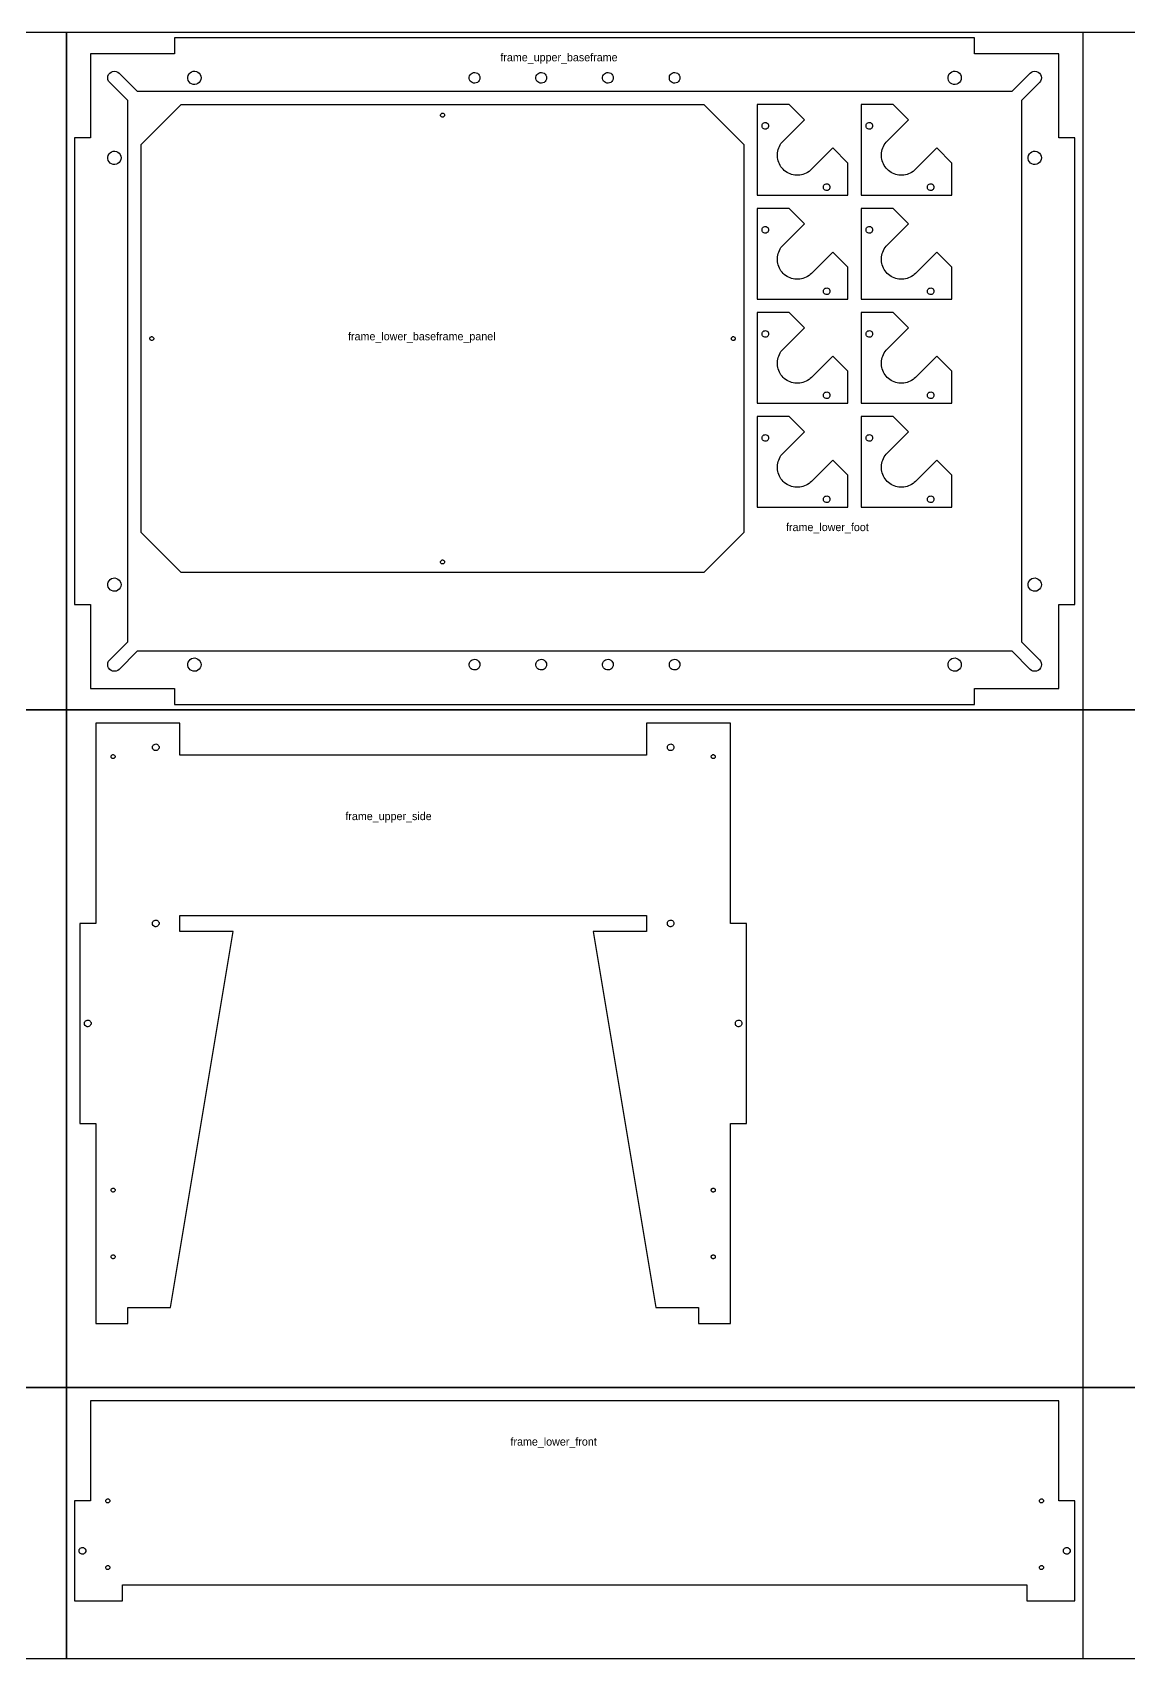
# Model space of a CAD drawing. Header units: millimetres. Extents: x -3535 to 20483, y -3090 to 7277.
# Drawn here: x 1139 to 1961, y 2291 to 3510 of the extents above; entities that cross this region are included whole.
import ezdxf

# ---------------------------------------------------------------- set-up
doc = ezdxf.new("R2010")
doc.units = ezdxf.units.MM
doc.header["$MEASUREMENT"] = 0
doc.layers.add('T_ANNO', color=6, linetype='Continuous', plot=False)
doc.layers.add('T_PART_NAME_NOPRINT', color=7, linetype='Continuous', plot=False)
for name, color, linetype in [('T_CUT_HOLE_10MM', 4, 'Continuous'), ('T_CUT_HOLE_3MM', 1, 'Continuous'), ('T_CUT_HOLE_5MM', 2, 'Continuous'), ('T_CUT_HOLE_8MM', 3, 'Continuous'), ('T_CUT_THRU', 7, 'Continuous')]:
    doc.layers.add(name, color=color, linetype=linetype)

msp = doc.modelspace()

# ---------------------------------------------------------------- linework, layer by layer
msp.add_lwpolyline([(1672.7, 3135.2), (1642.7, 3105.2), (1250.7, 3105.2), (1220.7, 3135.2), (1220.7, 3426.2), (1250.7, 3456.2), (1642.7, 3456.2), (1672.7, 3426.2)], close=True)
at = {"layer": 'T_ANNO', "color": 5}
for p, q in [((1926.7, 3510.2), (1926.7, 3002.2)), ((1926.7, 3002.2), (1926.7, 2494.2)), ((1926.7, 2494.2), (1926.7, 2291))]:
    msp.add_line(p, q, dxfattribs=at)
at = {"layer": 'T_ANNO'}
for points in [[(351.9, 3002.2), (1164.7, 3002.2), (1164.7, 3510.2), (351.9, 3510.2)], [(351.9, 3002.2), (1164.7, 3002.2), (1164.7, 3510.2), (351.9, 3510.2)], [(1164.7, 3002.2), (1977.5, 3002.2), (1977.5, 3510.2), (1164.7, 3510.2)], [(1164.7, 3002.2), (1977.5, 3002.2), (1977.5, 3510.2), (1164.7, 3510.2)], [(351.9, 2494.2), (1164.7, 2494.2), (1164.7, 3002.2), (351.9, 3002.2)], [(351.9, 2494.2), (1164.7, 2494.2), (1164.7, 3002.2), (351.9, 3002.2)], [(1164.7, 2494.2), (1977.5, 2494.2), (1977.5, 3002.2), (1164.7, 3002.2)], [(1164.7, 2494.2), (1977.5, 2494.2), (1977.5, 3002.2), (1164.7, 3002.2)], [(351.9, 2291), (1164.7, 2291), (1164.7, 2494.2), (351.9, 2494.2)], [(1164.7, 2291), (1977.5, 2291), (1977.5, 2494.2), (1164.7, 2494.2)], [(1164.7, 2291), (1977.5, 2291), (1977.5, 2494.2), (1164.7, 2494.2)]]:
    msp.add_lwpolyline(points, close=True, dxfattribs=at)
at = {"layer": 'T_CUT_HOLE_10MM'}
for points in [[(1256.7, 3473.2), (1256.1, 3474.3), (1255.8, 3475.6), (1255.8, 3476.8), (1256.1, 3478), (1256.7, 3479.1), (1257.6, 3480), (1258.6, 3480.7), (1259.8, 3481.1), (1261.1, 3481.2), (1262.3, 3480.9), (1263.4, 3480.4), (1264.4, 3479.6), (1265.1, 3478.6), (1265.6, 3477.4), (1265.7, 3476.2), (1265.6, 3474.9), (1265.1, 3473.8), (1264.4, 3472.8), (1263.4, 3472), (1262.3, 3471.4), (1261.1, 3471.2), (1259.8, 3471.3), (1258.6, 3471.7), (1257.6, 3472.3)], [(1829.8, 3471.3), (1828.6, 3471.7), (1827.6, 3472.3), (1826.7, 3473.2), (1826.1, 3474.3), (1825.8, 3475.6), (1825.8, 3476.8), (1826.1, 3478), (1826.7, 3479.1), (1827.6, 3480), (1828.6, 3480.7), (1829.8, 3481.1), (1831.1, 3481.2), (1832.3, 3480.9), (1833.4, 3480.4), (1834.4, 3479.6), (1835.1, 3478.6), (1835.6, 3477.4), (1835.7, 3476.2), (1835.6, 3474.9), (1835.1, 3473.8), (1834.4, 3472.8), (1833.4, 3472), (1832.3, 3471.4), (1831.1, 3471.2)], [(1195.8, 3416.8), (1196.1, 3418), (1196.7, 3419.1), (1197.6, 3420), (1198.6, 3420.7), (1199.8, 3421.1), (1201.1, 3421.2), (1202.3, 3420.9), (1203.4, 3420.4), (1204.4, 3419.6), (1205.1, 3418.6), (1205.6, 3417.4), (1205.7, 3416.2), (1205.6, 3414.9), (1205.1, 3413.8), (1204.4, 3412.8), (1203.4, 3412), (1202.3, 3411.4), (1201.1, 3411.2), (1199.8, 3411.3), (1198.6, 3411.7), (1197.6, 3412.3), (1196.7, 3413.2), (1196.1, 3414.3), (1195.8, 3415.6)], [(1891.1, 3421.2), (1892.3, 3420.9), (1893.4, 3420.4), (1894.4, 3419.6), (1895.1, 3418.6), (1895.6, 3417.4), (1895.7, 3416.2), (1895.6, 3414.9), (1895.1, 3413.8), (1894.4, 3412.8), (1893.4, 3412), (1892.3, 3411.4), (1891.1, 3411.2), (1889.8, 3411.3), (1888.6, 3411.7), (1887.6, 3412.3), (1886.7, 3413.2), (1886.1, 3414.3), (1885.8, 3415.6), (1885.8, 3416.8), (1886.1, 3418), (1886.7, 3419.1), (1887.6, 3420), (1888.6, 3420.7), (1889.8, 3421.1)], [(1196.7, 3093.2), (1196.1, 3094.3), (1195.8, 3095.6), (1195.8, 3096.8), (1196.1, 3098), (1196.7, 3099.1), (1197.6, 3100), (1198.6, 3100.7), (1199.8, 3101.1), (1201.1, 3101.2), (1202.3, 3100.9), (1203.4, 3100.4), (1204.4, 3099.6), (1205.1, 3098.6), (1205.6, 3097.4), (1205.7, 3096.2), (1205.6, 3094.9), (1205.1, 3093.8), (1204.4, 3092.8), (1203.4, 3092), (1202.3, 3091.4), (1201.1, 3091.2), (1199.8, 3091.3), (1198.6, 3091.7), (1197.6, 3092.3)], [(1891.1, 3101.2), (1892.3, 3100.9), (1893.4, 3100.4), (1894.4, 3099.6), (1895.1, 3098.6), (1895.6, 3097.4), (1895.7, 3096.2), (1895.6, 3094.9), (1895.1, 3093.8), (1894.4, 3092.8), (1893.4, 3092), (1892.3, 3091.4), (1891.1, 3091.2), (1889.8, 3091.3), (1888.6, 3091.7), (1887.6, 3092.3), (1886.7, 3093.2), (1886.1, 3094.3), (1885.8, 3095.6), (1885.8, 3096.8), (1886.1, 3098), (1886.7, 3099.1), (1887.6, 3100), (1888.6, 3100.7), (1889.8, 3101.1)], [(1258.6, 3031.7), (1257.6, 3032.3), (1256.7, 3033.2), (1256.1, 3034.3), (1255.8, 3035.6), (1255.8, 3036.8), (1256.1, 3038), (1256.7, 3039.1), (1257.6, 3040), (1258.6, 3040.7), (1259.8, 3041.1), (1261.1, 3041.2), (1262.3, 3040.9), (1263.4, 3040.4), (1264.4, 3039.6), (1265.1, 3038.6), (1265.6, 3037.4), (1265.7, 3036.2), (1265.6, 3034.9), (1265.1, 3033.8), (1264.4, 3032.8), (1263.4, 3032), (1262.3, 3031.4), (1261.1, 3031.2), (1259.8, 3031.3)], [(1826.1, 3038), (1826.7, 3039.1), (1827.6, 3040), (1828.6, 3040.7), (1829.8, 3041.1), (1831.1, 3041.2), (1832.3, 3040.9), (1833.4, 3040.4), (1834.4, 3039.6), (1835.1, 3038.6), (1835.6, 3037.4), (1835.7, 3036.2), (1835.6, 3034.9), (1835.1, 3033.8), (1834.4, 3032.8), (1833.4, 3032), (1832.3, 3031.4), (1831.1, 3031.2), (1829.8, 3031.3), (1828.6, 3031.7), (1827.6, 3032.3), (1826.7, 3033.2), (1826.1, 3034.3), (1825.8, 3035.6), (1825.8, 3036.8)]]:
    msp.add_lwpolyline(points, close=True, dxfattribs=at)
at = {"layer": 'T_CUT_HOLE_3MM'}
for points in [[(1445.3, 3447.7), (1445.2, 3448.1), (1445.3, 3448.5), (1445.4, 3448.8), (1445.6, 3449.1), (1445.9, 3449.4), (1446.2, 3449.6), (1446.5, 3449.7), (1446.9, 3449.7), (1447.3, 3449.6), (1447.6, 3449.4), (1447.9, 3449.1), (1448.1, 3448.8), (1448.2, 3448.5), (1448.2, 3448.1), (1448.2, 3447.7), (1448, 3447.4), (1447.8, 3447.1), (1447.5, 3446.9), (1447.1, 3446.7), (1446.7, 3446.7), (1446.4, 3446.7), (1446, 3446.9), (1445.7, 3447.1), (1445.5, 3447.4)], [(1227.3, 3280.2), (1227.2, 3280.6), (1227.3, 3281), (1227.4, 3281.3), (1227.6, 3281.6), (1227.9, 3281.9), (1228.2, 3282.1), (1228.5, 3282.2), (1228.9, 3282.2), (1229.3, 3282.1), (1229.6, 3281.9), (1229.9, 3281.6), (1230.1, 3281.3), (1230.2, 3281), (1230.2, 3280.6), (1230.2, 3280.2), (1230, 3279.9), (1229.8, 3279.6), (1229.5, 3279.4), (1229.1, 3279.2), (1228.7, 3279.2), (1228.4, 3279.2), (1228, 3279.4), (1227.7, 3279.6), (1227.5, 3279.9)], [(1663.3, 3280.2), (1663.2, 3280.6), (1663.3, 3281), (1663.4, 3281.3), (1663.6, 3281.6), (1663.9, 3281.9), (1664.2, 3282.1), (1664.5, 3282.2), (1664.9, 3282.2), (1665.3, 3282.1), (1665.6, 3281.9), (1665.9, 3281.6), (1666.1, 3281.3), (1666.2, 3281), (1666.2, 3280.6), (1666.2, 3280.2), (1666, 3279.9), (1665.8, 3279.6), (1665.5, 3279.4), (1665.1, 3279.2), (1664.7, 3279.2), (1664.4, 3279.2), (1664, 3279.4), (1663.7, 3279.6), (1663.5, 3279.9)], [(1445.3, 3112.7), (1445.2, 3113.1), (1445.3, 3113.5), (1445.4, 3113.8), (1445.6, 3114.1), (1445.9, 3114.4), (1446.2, 3114.6), (1446.5, 3114.7), (1446.9, 3114.7), (1447.3, 3114.6), (1447.6, 3114.4), (1447.9, 3114.1), (1448.1, 3113.8), (1448.2, 3113.5), (1448.2, 3113.1), (1448.2, 3112.7), (1448, 3112.4), (1447.8, 3112.1), (1447.5, 3111.9), (1447.1, 3111.7), (1446.7, 3111.7), (1446.4, 3111.7), (1446, 3111.9), (1445.7, 3112.1), (1445.5, 3112.4)], [(1198.8, 2966), (1198.5, 2966.3), (1198.3, 2966.6), (1198.2, 2967), (1198.2, 2967.4), (1198.3, 2967.7), (1198.5, 2968.1), (1198.8, 2968.3), (1199.1, 2968.5), (1199.5, 2968.7), (1199.8, 2968.7), (1200.2, 2968.6), (1200.5, 2968.4), (1200.8, 2968.2), (1201.1, 2967.9), (1201.2, 2967.6), (1201.2, 2967.2), (1201.2, 2966.8), (1201.1, 2966.5), (1200.8, 2966.2), (1200.5, 2965.9), (1200.2, 2965.8), (1199.8, 2965.7), (1199.5, 2965.7), (1199.1, 2965.8)], [(1649.1, 2968.5), (1649.5, 2968.7), (1649.8, 2968.7), (1650.2, 2968.6), (1650.5, 2968.4), (1650.8, 2968.2), (1651.1, 2967.9), (1651.2, 2967.6), (1651.2, 2967.2), (1651.2, 2966.8), (1651.1, 2966.5), (1650.8, 2966.2), (1650.5, 2965.9), (1650.2, 2965.8), (1649.8, 2965.7), (1649.5, 2965.7), (1649.1, 2965.8), (1648.8, 2966), (1648.5, 2966.3), (1648.3, 2966.6), (1648.2, 2967), (1648.2, 2967.4), (1648.3, 2967.7), (1648.5, 2968.1), (1648.8, 2968.3)], [(1198.5, 2643.1), (1198.8, 2643.3), (1199.1, 2643.5), (1199.5, 2643.7), (1199.8, 2643.7), (1200.2, 2643.6), (1200.5, 2643.4), (1200.8, 2643.2), (1201.1, 2642.9), (1201.2, 2642.6), (1201.2, 2642.2), (1201.2, 2641.8), (1201.1, 2641.5), (1200.8, 2641.2), (1200.5, 2640.9), (1200.2, 2640.8), (1199.8, 2640.7), (1199.5, 2640.7), (1199.1, 2640.8), (1198.8, 2641), (1198.5, 2641.3), (1198.3, 2641.6), (1198.2, 2642), (1198.2, 2642.4), (1198.3, 2642.7)], [(1651.2, 2641.8), (1651.1, 2641.5), (1650.8, 2641.2), (1650.5, 2640.9), (1650.2, 2640.8), (1649.8, 2640.7), (1649.5, 2640.7), (1649.1, 2640.8), (1648.8, 2641), (1648.5, 2641.3), (1648.3, 2641.6), (1648.2, 2642), (1648.2, 2642.4), (1648.3, 2642.7), (1648.5, 2643.1), (1648.8, 2643.3), (1649.1, 2643.5), (1649.5, 2643.7), (1649.8, 2643.7), (1650.2, 2643.6), (1650.5, 2643.4), (1650.8, 2643.2), (1651.1, 2642.9), (1651.2, 2642.6), (1651.2, 2642.2)], [(1198.2, 2592), (1198.2, 2592.4), (1198.3, 2592.7), (1198.5, 2593.1), (1198.8, 2593.3), (1199.1, 2593.5), (1199.5, 2593.7), (1199.8, 2593.7), (1200.2, 2593.6), (1200.5, 2593.4), (1200.8, 2593.2), (1201.1, 2592.9), (1201.2, 2592.6), (1201.2, 2592.2), (1201.2, 2591.8), (1201.1, 2591.5), (1200.8, 2591.2), (1200.5, 2590.9), (1200.2, 2590.8), (1199.8, 2590.7), (1199.5, 2590.7), (1199.1, 2590.8), (1198.8, 2591), (1198.5, 2591.3), (1198.3, 2591.6)], [(1648.5, 2591.3), (1648.3, 2591.6), (1648.2, 2592), (1648.2, 2592.4), (1648.3, 2592.7), (1648.5, 2593.1), (1648.8, 2593.3), (1649.1, 2593.5), (1649.5, 2593.7), (1649.8, 2593.7), (1650.2, 2593.6), (1650.5, 2593.4), (1650.8, 2593.2), (1651.1, 2592.9), (1651.2, 2592.6), (1651.2, 2592.2), (1651.2, 2591.8), (1651.1, 2591.5), (1650.8, 2591.2), (1650.5, 2590.9), (1650.2, 2590.8), (1649.8, 2590.7), (1649.5, 2590.7), (1649.1, 2590.8), (1648.8, 2591)], [(1196.2, 2407.8), (1195.8, 2407.7), (1195.5, 2407.7), (1195.1, 2407.8), (1194.8, 2408), (1194.5, 2408.3), (1194.3, 2408.6), (1194.2, 2409), (1194.2, 2409.4), (1194.3, 2409.7), (1194.5, 2410.1), (1194.8, 2410.3), (1195.1, 2410.5), (1195.5, 2410.7), (1195.8, 2410.7), (1196.2, 2410.6), (1196.5, 2410.4), (1196.8, 2410.2), (1197.1, 2409.9), (1197.2, 2409.6), (1197.2, 2409.2), (1197.2, 2408.8), (1197.1, 2408.5), (1196.8, 2408.2), (1196.5, 2407.9)], [(1896.2, 2407.8), (1895.8, 2407.7), (1895.5, 2407.7), (1895.1, 2407.8), (1894.8, 2408), (1894.5, 2408.3), (1894.3, 2408.6), (1894.2, 2409), (1894.2, 2409.4), (1894.3, 2409.7), (1894.5, 2410.1), (1894.8, 2410.3), (1895.1, 2410.5), (1895.5, 2410.7), (1895.8, 2410.7), (1896.2, 2410.6), (1896.5, 2410.4), (1896.8, 2410.2), (1897.1, 2409.9), (1897.2, 2409.6), (1897.2, 2409.2), (1897.2, 2408.8), (1897.1, 2408.5), (1896.8, 2408.2), (1896.5, 2407.9)], [(1196.2, 2357.8), (1195.8, 2357.7), (1195.5, 2357.7), (1195.1, 2357.8), (1194.8, 2358), (1194.5, 2358.3), (1194.3, 2358.6), (1194.2, 2359), (1194.2, 2359.4), (1194.3, 2359.7), (1194.5, 2360.1), (1194.8, 2360.3), (1195.1, 2360.5), (1195.5, 2360.7), (1195.8, 2360.7), (1196.2, 2360.6), (1196.5, 2360.4), (1196.8, 2360.2), (1197.1, 2359.9), (1197.2, 2359.6), (1197.2, 2359.2), (1197.2, 2358.8), (1197.1, 2358.5), (1196.8, 2358.2), (1196.5, 2357.9)], [(1896.2, 2357.8), (1895.8, 2357.7), (1895.5, 2357.7), (1895.1, 2357.8), (1894.8, 2358), (1894.5, 2358.3), (1894.3, 2358.6), (1894.2, 2359), (1894.2, 2359.4), (1894.3, 2359.7), (1894.5, 2360.1), (1894.8, 2360.3), (1895.1, 2360.5), (1895.5, 2360.7), (1895.8, 2360.7), (1896.2, 2360.6), (1896.5, 2360.4), (1896.8, 2360.2), (1897.1, 2359.9), (1897.2, 2359.6), (1897.2, 2359.2), (1897.2, 2358.8), (1897.1, 2358.5), (1896.8, 2358.2), (1896.5, 2357.9)]]:
    msp.add_lwpolyline(points, close=True, dxfattribs=at)
at = {"layer": 'T_CUT_HOLE_5MM'}
for points in [[(1690.6, 3438.5), (1690.1, 3438.1), (1689.5, 3437.8), (1688.9, 3437.7), (1688.3, 3437.7), (1687.7, 3437.9), (1687.1, 3438.3), (1686.7, 3438.7), (1686.4, 3439.3), (1686.3, 3439.9), (1686.3, 3440.5), (1686.4, 3441.1), (1686.7, 3441.6), (1687.1, 3442.1), (1687.7, 3442.4), (1688.3, 3442.6), (1688.9, 3442.7), (1689.5, 3442.6), (1690.1, 3442.3), (1690.6, 3441.9), (1690.9, 3441.4), (1691.2, 3440.8), (1691.2, 3440.2), (1691.2, 3439.6), (1690.9, 3439)], [(1768.6, 3438.5), (1768.1, 3438.1), (1767.5, 3437.8), (1766.9, 3437.7), (1766.3, 3437.7), (1765.7, 3437.9), (1765.1, 3438.3), (1764.7, 3438.7), (1764.4, 3439.3), (1764.3, 3439.9), (1764.3, 3440.5), (1764.4, 3441.1), (1764.7, 3441.6), (1765.1, 3442.1), (1765.7, 3442.4), (1766.3, 3442.6), (1766.9, 3442.7), (1767.5, 3442.6), (1768.1, 3442.3), (1768.6, 3441.9), (1768.9, 3441.4), (1769.2, 3440.8), (1769.2, 3440.2), (1769.2, 3439.6), (1768.9, 3439)], [(1733.1, 3392.3), (1732.7, 3392.7), (1732.4, 3393.3), (1732.3, 3393.9), (1732.3, 3394.5), (1732.4, 3395.1), (1732.7, 3395.6), (1733.1, 3396.1), (1733.7, 3396.4), (1734.3, 3396.6), (1734.9, 3396.7), (1735.5, 3396.6), (1736.1, 3396.3), (1736.6, 3395.9), (1736.9, 3395.4), (1737.2, 3394.8), (1737.2, 3394.2), (1737.2, 3393.6), (1736.9, 3393), (1736.6, 3392.5), (1736.1, 3392.1), (1735.5, 3391.8), (1734.9, 3391.7), (1734.3, 3391.7), (1733.7, 3391.9)], [(1811.1, 3392.3), (1810.7, 3392.7), (1810.4, 3393.3), (1810.3, 3393.9), (1810.3, 3394.5), (1810.4, 3395.1), (1810.7, 3395.6), (1811.1, 3396.1), (1811.7, 3396.4), (1812.3, 3396.6), (1812.9, 3396.7), (1813.5, 3396.6), (1814.1, 3396.3), (1814.6, 3395.9), (1814.9, 3395.4), (1815.2, 3394.8), (1815.2, 3394.2), (1815.2, 3393.6), (1814.9, 3393), (1814.6, 3392.5), (1814.1, 3392.1), (1813.5, 3391.8), (1812.9, 3391.7), (1812.3, 3391.7), (1811.7, 3391.9)], [(1690.6, 3360.5), (1690.1, 3360.1), (1689.5, 3359.8), (1688.9, 3359.7), (1688.3, 3359.7), (1687.7, 3359.9), (1687.1, 3360.3), (1686.7, 3360.7), (1686.4, 3361.3), (1686.3, 3361.9), (1686.3, 3362.5), (1686.4, 3363.1), (1686.7, 3363.6), (1687.1, 3364.1), (1687.7, 3364.4), (1688.3, 3364.6), (1688.9, 3364.7), (1689.5, 3364.6), (1690.1, 3364.3), (1690.6, 3363.9), (1690.9, 3363.4), (1691.2, 3362.8), (1691.2, 3362.2), (1691.2, 3361.6), (1690.9, 3361)], [(1768.6, 3360.5), (1768.1, 3360.1), (1767.5, 3359.8), (1766.9, 3359.7), (1766.3, 3359.7), (1765.7, 3359.9), (1765.1, 3360.3), (1764.7, 3360.7), (1764.4, 3361.3), (1764.3, 3361.9), (1764.3, 3362.5), (1764.4, 3363.1), (1764.7, 3363.6), (1765.1, 3364.1), (1765.7, 3364.4), (1766.3, 3364.6), (1766.9, 3364.7), (1767.5, 3364.6), (1768.1, 3364.3), (1768.6, 3363.9), (1768.9, 3363.4), (1769.2, 3362.8), (1769.2, 3362.2), (1769.2, 3361.6), (1768.9, 3361)], [(1733.1, 3314.3), (1732.7, 3314.7), (1732.4, 3315.3), (1732.3, 3315.9), (1732.3, 3316.5), (1732.4, 3317.1), (1732.7, 3317.6), (1733.1, 3318.1), (1733.7, 3318.4), (1734.3, 3318.6), (1734.9, 3318.7), (1735.5, 3318.6), (1736.1, 3318.3), (1736.6, 3317.9), (1736.9, 3317.4), (1737.2, 3316.8), (1737.2, 3316.2), (1737.2, 3315.6), (1736.9, 3315), (1736.6, 3314.5), (1736.1, 3314.1), (1735.5, 3313.8), (1734.9, 3313.7), (1734.3, 3313.7), (1733.7, 3313.9)], [(1811.1, 3314.3), (1810.7, 3314.7), (1810.4, 3315.3), (1810.3, 3315.9), (1810.3, 3316.5), (1810.4, 3317.1), (1810.7, 3317.6), (1811.1, 3318.1), (1811.7, 3318.4), (1812.3, 3318.6), (1812.9, 3318.7), (1813.5, 3318.6), (1814.1, 3318.3), (1814.6, 3317.9), (1814.9, 3317.4), (1815.2, 3316.8), (1815.2, 3316.2), (1815.2, 3315.6), (1814.9, 3315), (1814.6, 3314.5), (1814.1, 3314.1), (1813.5, 3313.8), (1812.9, 3313.7), (1812.3, 3313.7), (1811.7, 3313.9)], [(1690.6, 3282.5), (1690.1, 3282.1), (1689.5, 3281.8), (1688.9, 3281.7), (1688.3, 3281.7), (1687.7, 3281.9), (1687.1, 3282.3), (1686.7, 3282.7), (1686.4, 3283.3), (1686.3, 3283.9), (1686.3, 3284.5), (1686.4, 3285.1), (1686.7, 3285.6), (1687.1, 3286.1), (1687.7, 3286.4), (1688.3, 3286.6), (1688.9, 3286.7), (1689.5, 3286.6), (1690.1, 3286.3), (1690.6, 3285.9), (1690.9, 3285.4), (1691.2, 3284.8), (1691.2, 3284.2), (1691.2, 3283.6), (1690.9, 3283)], [(1768.6, 3282.5), (1768.1, 3282.1), (1767.5, 3281.8), (1766.9, 3281.7), (1766.3, 3281.7), (1765.7, 3281.9), (1765.1, 3282.3), (1764.7, 3282.7), (1764.4, 3283.3), (1764.3, 3283.9), (1764.3, 3284.5), (1764.4, 3285.1), (1764.7, 3285.6), (1765.1, 3286.1), (1765.7, 3286.4), (1766.3, 3286.6), (1766.9, 3286.7), (1767.5, 3286.6), (1768.1, 3286.3), (1768.6, 3285.9), (1768.9, 3285.4), (1769.2, 3284.8), (1769.2, 3284.2), (1769.2, 3283.6), (1768.9, 3283)], [(1733.1, 3236.3), (1732.7, 3236.7), (1732.4, 3237.3), (1732.3, 3237.9), (1732.3, 3238.5), (1732.4, 3239.1), (1732.7, 3239.6), (1733.1, 3240.1), (1733.7, 3240.4), (1734.3, 3240.6), (1734.9, 3240.7), (1735.5, 3240.6), (1736.1, 3240.3), (1736.6, 3239.9), (1736.9, 3239.4), (1737.2, 3238.8), (1737.2, 3238.2), (1737.2, 3237.6), (1736.9, 3237), (1736.6, 3236.5), (1736.1, 3236.1), (1735.5, 3235.8), (1734.9, 3235.7), (1734.3, 3235.7), (1733.7, 3235.9)], [(1811.1, 3236.3), (1810.7, 3236.7), (1810.4, 3237.3), (1810.3, 3237.9), (1810.3, 3238.5), (1810.4, 3239.1), (1810.7, 3239.6), (1811.1, 3240.1), (1811.7, 3240.4), (1812.3, 3240.6), (1812.9, 3240.7), (1813.5, 3240.6), (1814.1, 3240.3), (1814.6, 3239.9), (1814.9, 3239.4), (1815.2, 3238.8), (1815.2, 3238.2), (1815.2, 3237.6), (1814.9, 3237), (1814.6, 3236.5), (1814.1, 3236.1), (1813.5, 3235.8), (1812.9, 3235.7), (1812.3, 3235.7), (1811.7, 3235.9)], [(1690.6, 3204.5), (1690.1, 3204.1), (1689.5, 3203.8), (1688.9, 3203.7), (1688.3, 3203.7), (1687.7, 3203.9), (1687.1, 3204.3), (1686.7, 3204.7), (1686.4, 3205.3), (1686.3, 3205.9), (1686.3, 3206.5), (1686.4, 3207.1), (1686.7, 3207.6), (1687.1, 3208.1), (1687.7, 3208.4), (1688.3, 3208.6), (1688.9, 3208.7), (1689.5, 3208.6), (1690.1, 3208.3), (1690.6, 3207.9), (1690.9, 3207.4), (1691.2, 3206.8), (1691.2, 3206.2), (1691.2, 3205.6), (1690.9, 3205)], [(1768.6, 3204.5), (1768.1, 3204.1), (1767.5, 3203.8), (1766.9, 3203.7), (1766.3, 3203.7), (1765.7, 3203.9), (1765.1, 3204.3), (1764.7, 3204.7), (1764.4, 3205.3), (1764.3, 3205.9), (1764.3, 3206.5), (1764.4, 3207.1), (1764.7, 3207.6), (1765.1, 3208.1), (1765.7, 3208.4), (1766.3, 3208.6), (1766.9, 3208.7), (1767.5, 3208.6), (1768.1, 3208.3), (1768.6, 3207.9), (1768.9, 3207.4), (1769.2, 3206.8), (1769.2, 3206.2), (1769.2, 3205.6), (1768.9, 3205)], [(1733.1, 3158.3), (1732.7, 3158.7), (1732.4, 3159.3), (1732.3, 3159.9), (1732.3, 3160.5), (1732.4, 3161.1), (1732.7, 3161.6), (1733.1, 3162.1), (1733.7, 3162.4), (1734.3, 3162.6), (1734.9, 3162.7), (1735.5, 3162.6), (1736.1, 3162.3), (1736.6, 3161.9), (1736.9, 3161.4), (1737.2, 3160.8), (1737.2, 3160.2), (1737.2, 3159.6), (1736.9, 3159), (1736.6, 3158.5), (1736.1, 3158.1), (1735.5, 3157.8), (1734.9, 3157.7), (1734.3, 3157.7), (1733.7, 3157.9)], [(1811.1, 3158.3), (1810.7, 3158.7), (1810.4, 3159.3), (1810.3, 3159.9), (1810.3, 3160.5), (1810.4, 3161.1), (1810.7, 3161.6), (1811.1, 3162.1), (1811.7, 3162.4), (1812.3, 3162.6), (1812.9, 3162.7), (1813.5, 3162.6), (1814.1, 3162.3), (1814.6, 3161.9), (1814.9, 3161.4), (1815.2, 3160.8), (1815.2, 3160.2), (1815.2, 3159.6), (1814.9, 3159), (1814.6, 3158.5), (1814.1, 3158.1), (1813.5, 3157.8), (1812.9, 3157.7), (1812.3, 3157.7), (1811.7, 3157.9)], [(1229.7, 2975.6), (1230.1, 2976.1), (1230.7, 2976.4), (1231.3, 2976.6), (1231.9, 2976.7), (1232.5, 2976.6), (1233.1, 2976.3), (1233.6, 2975.9), (1233.9, 2975.4), (1234.2, 2974.8), (1234.2, 2974.2), (1234.2, 2973.6), (1233.9, 2973), (1233.6, 2972.5), (1233.1, 2972.1), (1232.5, 2971.8), (1231.9, 2971.7), (1231.3, 2971.7), (1230.7, 2971.9), (1230.1, 2972.3), (1229.7, 2972.7), (1229.4, 2973.3), (1229.3, 2973.9), (1229.3, 2974.5), (1229.4, 2975.1)], [(1616.7, 2971.9), (1616.1, 2972.3), (1615.7, 2972.7), (1615.4, 2973.3), (1615.3, 2973.9), (1615.3, 2974.5), (1615.4, 2975.1), (1615.7, 2975.6), (1616.1, 2976.1), (1616.7, 2976.4), (1617.3, 2976.6), (1617.9, 2976.7), (1618.5, 2976.6), (1619.1, 2976.3), (1619.6, 2975.9), (1619.9, 2975.4), (1620.2, 2974.8), (1620.2, 2974.2), (1620.2, 2973.6), (1619.9, 2973), (1619.6, 2972.5), (1619.1, 2972.1), (1618.5, 2971.8), (1617.9, 2971.7), (1617.3, 2971.7)], [(1229.7, 2840.7), (1229.4, 2841.3), (1229.3, 2841.9), (1229.3, 2842.5), (1229.4, 2843.1), (1229.7, 2843.6), (1230.1, 2844.1), (1230.7, 2844.4), (1231.3, 2844.6), (1231.9, 2844.7), (1232.5, 2844.6), (1233.1, 2844.3), (1233.6, 2843.9), (1233.9, 2843.4), (1234.2, 2842.8), (1234.2, 2842.2), (1234.2, 2841.6), (1233.9, 2841), (1233.6, 2840.5), (1233.1, 2840.1), (1232.5, 2839.8), (1231.9, 2839.7), (1231.3, 2839.7), (1230.7, 2839.9), (1230.1, 2840.3)], [(1615.4, 2841.3), (1615.3, 2841.9), (1615.3, 2842.5), (1615.4, 2843.1), (1615.7, 2843.6), (1616.1, 2844.1), (1616.7, 2844.4), (1617.3, 2844.6), (1617.9, 2844.7), (1618.5, 2844.6), (1619.1, 2844.3), (1619.6, 2843.9), (1619.9, 2843.4), (1620.2, 2842.8), (1620.2, 2842.2), (1620.2, 2841.6), (1619.9, 2841), (1619.6, 2840.5), (1619.1, 2840.1), (1618.5, 2839.8), (1617.9, 2839.7), (1617.3, 2839.7), (1616.7, 2839.9), (1616.1, 2840.3), (1615.7, 2840.7)], [(1180.9, 2764.7), (1180.3, 2764.7), (1179.7, 2764.9), (1179.1, 2765.3), (1178.7, 2765.7), (1178.4, 2766.3), (1178.3, 2766.9), (1178.3, 2767.5), (1178.4, 2768.1), (1178.7, 2768.6), (1179.1, 2769.1), (1179.7, 2769.4), (1180.3, 2769.6), (1180.9, 2769.7), (1181.5, 2769.6), (1182.1, 2769.3), (1182.6, 2768.9), (1182.9, 2768.4), (1183.2, 2767.8), (1183.2, 2767.2), (1183.2, 2766.6), (1182.9, 2766), (1182.6, 2765.5), (1182.1, 2765.1), (1181.5, 2764.8)], [(1668.3, 2764.7), (1667.7, 2764.9), (1667.1, 2765.3), (1666.7, 2765.7), (1666.4, 2766.3), (1666.3, 2766.9), (1666.3, 2767.5), (1666.4, 2768.1), (1666.7, 2768.6), (1667.1, 2769.1), (1667.7, 2769.4), (1668.3, 2769.6), (1668.9, 2769.7), (1669.5, 2769.6), (1670.1, 2769.3), (1670.6, 2768.9), (1670.9, 2768.4), (1671.2, 2767.8), (1671.2, 2767.2), (1671.2, 2766.6), (1670.9, 2766), (1670.6, 2765.5), (1670.1, 2765.1), (1669.5, 2764.8), (1668.9, 2764.7)], [(1177.5, 2369.3), (1176.9, 2369.2), (1176.3, 2369.2), (1175.7, 2369.4), (1175.1, 2369.8), (1174.7, 2370.2), (1174.4, 2370.8), (1174.3, 2371.4), (1174.3, 2372), (1174.4, 2372.6), (1174.7, 2373.1), (1175.1, 2373.6), (1175.7, 2373.9), (1176.3, 2374.1), (1176.9, 2374.2), (1177.5, 2374.1), (1178.1, 2373.8), (1178.6, 2373.4), (1178.9, 2372.9), (1179.2, 2372.3), (1179.2, 2371.7), (1179.2, 2371.1), (1178.9, 2370.5), (1178.6, 2370), (1178.1, 2369.6)], [(1915.5, 2369.3), (1914.9, 2369.2), (1914.3, 2369.2), (1913.7, 2369.4), (1913.1, 2369.8), (1912.7, 2370.2), (1912.4, 2370.8), (1912.3, 2371.4), (1912.3, 2372), (1912.4, 2372.6), (1912.7, 2373.1), (1913.1, 2373.6), (1913.7, 2373.9), (1914.3, 2374.1), (1914.9, 2374.2), (1915.5, 2374.1), (1916.1, 2373.8), (1916.6, 2373.4), (1916.9, 2372.9), (1917.2, 2372.3), (1917.2, 2371.7), (1917.2, 2371.1), (1916.9, 2370.5), (1916.6, 2370), (1916.1, 2369.6)]]:
    msp.add_lwpolyline(points, close=True, dxfattribs=at)
at = {"layer": 'T_CUT_HOLE_8MM'}
for points in [[(1472, 3472.4), (1471, 3472.2), (1470, 3472.2), (1469, 3472.6), (1468.2, 3473.1), (1467.5, 3473.8), (1467, 3474.7), (1466.8, 3475.7), (1466.8, 3476.7), (1467, 3477.6), (1467.5, 3478.5), (1468.2, 3479.3), (1469, 3479.8), (1470, 3480.1), (1471, 3480.2), (1472, 3480), (1472.9, 3479.6), (1473.7, 3478.9), (1474.2, 3478.1), (1474.6, 3477.2), (1474.7, 3476.2), (1474.6, 3475.2), (1474.2, 3474.3), (1473.7, 3473.4), (1472.9, 3472.8)], [(1518.2, 3473.1), (1517.5, 3473.8), (1517, 3474.7), (1516.8, 3475.7), (1516.8, 3476.7), (1517, 3477.6), (1517.5, 3478.5), (1518.2, 3479.3), (1519, 3479.8), (1520, 3480.1), (1521, 3480.2), (1522, 3480), (1522.9, 3479.6), (1523.7, 3478.9), (1524.2, 3478.1), (1524.6, 3477.2), (1524.7, 3476.2), (1524.6, 3475.2), (1524.2, 3474.3), (1523.7, 3473.4), (1522.9, 3472.8), (1522, 3472.4), (1521, 3472.2), (1520, 3472.2), (1519, 3472.6)], [(1572.9, 3479.6), (1573.7, 3478.9), (1574.2, 3478.1), (1574.6, 3477.2), (1574.7, 3476.2), (1574.6, 3475.2), (1574.2, 3474.3), (1573.7, 3473.4), (1572.9, 3472.8), (1572, 3472.4), (1571, 3472.2), (1570, 3472.2), (1569, 3472.6), (1568.2, 3473.1), (1567.5, 3473.8), (1567, 3474.7), (1566.8, 3475.7), (1566.8, 3476.7), (1567, 3477.6), (1567.5, 3478.5), (1568.2, 3479.3), (1569, 3479.8), (1570, 3480.1), (1571, 3480.2), (1572, 3480)], [(1620, 3480.1), (1621, 3480.2), (1622, 3480), (1622.9, 3479.6), (1623.7, 3478.9), (1624.2, 3478.1), (1624.6, 3477.2), (1624.7, 3476.2), (1624.6, 3475.2), (1624.2, 3474.3), (1623.7, 3473.4), (1622.9, 3472.8), (1622, 3472.4), (1621, 3472.2), (1620, 3472.2), (1619, 3472.6), (1618.2, 3473.1), (1617.5, 3473.8), (1617, 3474.7), (1616.8, 3475.7), (1616.8, 3476.7), (1617, 3477.6), (1617.5, 3478.5), (1618.2, 3479.3), (1619, 3479.8)], [(1472.9, 3039.6), (1473.7, 3038.9), (1474.2, 3038.1), (1474.6, 3037.2), (1474.7, 3036.2), (1474.6, 3035.2), (1474.2, 3034.3), (1473.7, 3033.4), (1472.9, 3032.8), (1472, 3032.4), (1471, 3032.2), (1470, 3032.2), (1469, 3032.6), (1468.2, 3033.1), (1467.5, 3033.8), (1467, 3034.7), (1466.8, 3035.7), (1466.8, 3036.7), (1467, 3037.6), (1467.5, 3038.5), (1468.2, 3039.3), (1469, 3039.8), (1470, 3040.1), (1471, 3040.2), (1472, 3040)], [(1518.2, 3039.3), (1519, 3039.8), (1520, 3040.1), (1521, 3040.2), (1522, 3040), (1522.9, 3039.6), (1523.7, 3038.9), (1524.2, 3038.1), (1524.6, 3037.2), (1524.7, 3036.2), (1524.6, 3035.2), (1524.2, 3034.3), (1523.7, 3033.4), (1522.9, 3032.8), (1522, 3032.4), (1521, 3032.2), (1520, 3032.2), (1519, 3032.6), (1518.2, 3033.1), (1517.5, 3033.8), (1517, 3034.7), (1516.8, 3035.7), (1516.8, 3036.7), (1517, 3037.6), (1517.5, 3038.5)], [(1569, 3032.6), (1568.2, 3033.1), (1567.5, 3033.8), (1567, 3034.7), (1566.8, 3035.7), (1566.8, 3036.7), (1567, 3037.6), (1567.5, 3038.5), (1568.2, 3039.3), (1569, 3039.8), (1570, 3040.1), (1571, 3040.2), (1572, 3040), (1572.9, 3039.6), (1573.7, 3038.9), (1574.2, 3038.1), (1574.6, 3037.2), (1574.7, 3036.2), (1574.6, 3035.2), (1574.2, 3034.3), (1573.7, 3033.4), (1572.9, 3032.8), (1572, 3032.4), (1571, 3032.2), (1570, 3032.2)], [(1616.8, 3035.7), (1616.8, 3036.7), (1617, 3037.6), (1617.5, 3038.5), (1618.2, 3039.3), (1619, 3039.8), (1620, 3040.1), (1621, 3040.2), (1622, 3040), (1622.9, 3039.6), (1623.7, 3038.9), (1624.2, 3038.1), (1624.6, 3037.2), (1624.7, 3036.2), (1624.6, 3035.2), (1624.2, 3034.3), (1623.7, 3033.4), (1622.9, 3032.8), (1622, 3032.4), (1621, 3032.2), (1620, 3032.2), (1619, 3032.6), (1618.2, 3033.1), (1617.5, 3033.8), (1617, 3034.7)]]:
    msp.add_lwpolyline(points, close=True, dxfattribs=at)
at = {"layer": 'T_CUT_THRU'}
for points in [[(1920.7, 3431.2), (1908.7, 3431.2), (1908.7, 3494.2), (1845.7, 3494.2), (1845.7, 3506.2), (1245.7, 3506.2), (1245.7, 3494.2), (1182.7, 3494.2), (1182.7, 3431.2), (1170.7, 3431.2), (1170.7, 3081.2), (1182.7, 3081.2), (1182.7, 3018.2), (1245.7, 3018.2), (1245.7, 3006.2), (1845.7, 3006.2), (1845.7, 3018.2), (1908.7, 3018.2), (1908.7, 3081.2), (1920.7, 3081.2)], [(1894.3, 3039.7), (1895.1, 3038.7), (1895.6, 3037.5), (1895.7, 3036.2), (1895.6, 3034.9), (1895.1, 3033.7), (1894.3, 3032.6), (1893.2, 3031.8), (1892, 3031.3), (1890.7, 3031.2), (1889.4, 3031.3), (1888.2, 3031.8), (1887.2, 3032.6), (1873.7, 3046.2), (1217.8, 3046.2), (1204.3, 3032.6), (1203.2, 3031.8), (1202, 3031.3), (1200.7, 3031.2), (1199.4, 3031.3), (1198.2, 3031.8), (1197.2, 3032.6), (1196.4, 3033.7), (1195.9, 3034.9), (1195.7, 3036.2), (1195.9, 3037.5), (1196.4, 3038.7), (1197.2, 3039.7), (1210.7, 3053.2), (1210.7, 3459.1), (1197.2, 3472.6), (1196.4, 3473.7), (1195.9, 3474.9), (1195.7, 3476.2), (1195.9, 3477.5), (1196.4, 3478.7), (1197.2, 3479.7), (1198.2, 3480.5), (1199.4, 3481), (1200.7, 3481.2), (1202, 3481), (1203.2, 3480.5), (1204.3, 3479.7), (1217.8, 3466.2), (1873.7, 3466.2), (1887.2, 3479.7), (1888.2, 3480.5), (1889.4, 3481), (1890.7, 3481.2), (1892, 3481), (1893.2, 3480.5), (1894.3, 3479.7), (1895.1, 3478.7), (1895.6, 3477.5), (1895.7, 3476.2), (1895.6, 3474.9), (1895.1, 3473.7), (1894.3, 3472.6), (1880.7, 3459.1), (1880.7, 3053.2)], [(1682.7, 3456.2), (1682.7, 3388.2), (1750.7, 3388.2), (1750.7, 3412.2), (1739.3, 3423.6), (1723.3, 3407.6), (1722.4, 3406.7), (1721.5, 3406), (1720.4, 3405.3), (1719.3, 3404.7), (1718.2, 3404.2), (1717, 3403.8), (1715.8, 3403.5), (1714.6, 3403.3), (1713.4, 3403.2), (1712.1, 3403.2), (1710.9, 3403.3), (1709.7, 3403.5), (1708.5, 3403.8), (1707.3, 3404.2), (1706.1, 3404.7), (1705.1, 3405.3), (1704, 3406), (1703, 3406.7), (1702.1, 3407.6), (1701.3, 3408.5), (1700.5, 3409.5), (1699.9, 3410.5), (1699.3, 3411.6), (1698.8, 3412.7), (1698.4, 3413.9), (1698.1, 3415.1), (1697.9, 3416.3), (1697.8, 3417.6), (1697.8, 3418.8), (1697.9, 3420), (1698.1, 3421.3), (1698.4, 3422.5), (1698.8, 3423.6), (1699.3, 3424.8), (1699.9, 3425.9), (1700.5, 3426.9), (1701.3, 3427.9), (1702.1, 3428.8), (1718.1, 3444.8), (1706.7, 3456.2)], [(1760.7, 3456.2), (1760.7, 3388.2), (1828.7, 3388.2), (1828.7, 3412.2), (1817.3, 3423.6), (1801.3, 3407.6), (1800.4, 3406.7), (1799.5, 3406), (1798.4, 3405.3), (1797.3, 3404.7), (1796.2, 3404.2), (1795, 3403.8), (1793.8, 3403.5), (1792.6, 3403.3), (1791.4, 3403.2), (1790.1, 3403.2), (1788.9, 3403.3), (1787.7, 3403.5), (1786.5, 3403.8), (1785.3, 3404.2), (1784.1, 3404.7), (1783.1, 3405.3), (1782, 3406), (1781, 3406.7), (1780.1, 3407.6), (1779.3, 3408.5), (1778.5, 3409.5), (1777.9, 3410.5), (1777.3, 3411.6), (1776.8, 3412.7), (1776.4, 3413.9), (1776.1, 3415.1), (1775.9, 3416.3), (1775.8, 3417.6), (1775.8, 3418.8), (1775.9, 3420), (1776.1, 3421.3), (1776.4, 3422.5), (1776.8, 3423.6), (1777.3, 3424.8), (1777.9, 3425.9), (1778.5, 3426.9), (1779.3, 3427.9), (1780.1, 3428.8), (1796.1, 3444.8), (1784.7, 3456.2)], [(1682.7, 3378.2), (1682.7, 3310.2), (1750.7, 3310.2), (1750.7, 3334.2), (1739.3, 3345.6), (1723.3, 3329.6), (1722.4, 3328.7), (1721.5, 3328), (1720.4, 3327.3), (1719.3, 3326.7), (1718.2, 3326.2), (1717, 3325.8), (1715.8, 3325.5), (1714.6, 3325.3), (1713.4, 3325.2), (1712.1, 3325.2), (1710.9, 3325.3), (1709.7, 3325.5), (1708.5, 3325.8), (1707.3, 3326.2), (1706.1, 3326.7), (1705.1, 3327.3), (1704, 3328), (1703, 3328.7), (1702.1, 3329.6), (1701.3, 3330.5), (1700.5, 3331.5), (1699.9, 3332.5), (1699.3, 3333.6), (1698.8, 3334.7), (1698.4, 3335.9), (1698.1, 3337.1), (1697.9, 3338.3), (1697.8, 3339.6), (1697.8, 3340.8), (1697.9, 3342), (1698.1, 3343.3), (1698.4, 3344.5), (1698.8, 3345.6), (1699.3, 3346.8), (1699.9, 3347.9), (1700.5, 3348.9), (1701.3, 3349.9), (1702.1, 3350.8), (1718.1, 3366.8), (1706.7, 3378.2)], [(1760.7, 3378.2), (1760.7, 3310.2), (1828.7, 3310.2), (1828.7, 3334.2), (1817.3, 3345.6), (1801.3, 3329.6), (1800.4, 3328.7), (1799.5, 3328), (1798.4, 3327.3), (1797.3, 3326.7), (1796.2, 3326.2), (1795, 3325.8), (1793.8, 3325.5), (1792.6, 3325.3), (1791.4, 3325.2), (1790.1, 3325.2), (1788.9, 3325.3), (1787.7, 3325.5), (1786.5, 3325.8), (1785.3, 3326.2), (1784.1, 3326.7), (1783.1, 3327.3), (1782, 3328), (1781, 3328.7), (1780.1, 3329.6), (1779.3, 3330.5), (1778.5, 3331.5), (1777.9, 3332.5), (1777.3, 3333.6), (1776.8, 3334.7), (1776.4, 3335.9), (1776.1, 3337.1), (1775.9, 3338.3), (1775.8, 3339.6), (1775.8, 3340.8), (1775.9, 3342), (1776.1, 3343.3), (1776.4, 3344.5), (1776.8, 3345.6), (1777.3, 3346.8), (1777.9, 3347.9), (1778.5, 3348.9), (1779.3, 3349.9), (1780.1, 3350.8), (1796.1, 3366.8), (1784.7, 3378.2)], [(1682.7, 3300.2), (1682.7, 3232.2), (1750.7, 3232.2), (1750.7, 3256.2), (1739.3, 3267.6), (1723.3, 3251.6), (1722.4, 3250.7), (1721.5, 3250), (1720.4, 3249.3), (1719.3, 3248.7), (1718.2, 3248.2), (1717, 3247.8), (1715.8, 3247.5), (1714.6, 3247.3), (1713.4, 3247.2), (1712.1, 3247.2), (1710.9, 3247.3), (1709.7, 3247.5), (1708.5, 3247.8), (1707.3, 3248.2), (1706.1, 3248.7), (1705.1, 3249.3), (1704, 3250), (1703, 3250.7), (1702.1, 3251.6), (1701.3, 3252.5), (1700.5, 3253.5), (1699.9, 3254.5), (1699.3, 3255.6), (1698.8, 3256.7), (1698.4, 3257.9), (1698.1, 3259.1), (1697.9, 3260.3), (1697.8, 3261.6), (1697.8, 3262.8), (1697.9, 3264), (1698.1, 3265.3), (1698.4, 3266.5), (1698.8, 3267.6), (1699.3, 3268.8), (1699.9, 3269.9), (1700.5, 3270.9), (1701.3, 3271.9), (1702.1, 3272.8), (1718.1, 3288.8), (1706.7, 3300.2)], [(1760.7, 3300.2), (1760.7, 3232.2), (1828.7, 3232.2), (1828.7, 3256.2), (1817.3, 3267.6), (1801.3, 3251.6), (1800.4, 3250.7), (1799.5, 3250), (1798.4, 3249.3), (1797.3, 3248.7), (1796.2, 3248.2), (1795, 3247.8), (1793.8, 3247.5), (1792.6, 3247.3), (1791.4, 3247.2), (1790.1, 3247.2), (1788.9, 3247.3), (1787.7, 3247.5), (1786.5, 3247.8), (1785.3, 3248.2), (1784.1, 3248.7), (1783.1, 3249.3), (1782, 3250), (1781, 3250.7), (1780.1, 3251.6), (1779.3, 3252.5), (1778.5, 3253.5), (1777.9, 3254.5), (1777.3, 3255.6), (1776.8, 3256.7), (1776.4, 3257.9), (1776.1, 3259.1), (1775.9, 3260.3), (1775.8, 3261.6), (1775.8, 3262.8), (1775.9, 3264), (1776.1, 3265.3), (1776.4, 3266.5), (1776.8, 3267.6), (1777.3, 3268.8), (1777.9, 3269.9), (1778.5, 3270.9), (1779.3, 3271.9), (1780.1, 3272.8), (1796.1, 3288.8), (1784.7, 3300.2)], [(1682.7, 3222.2), (1682.7, 3154.2), (1750.7, 3154.2), (1750.7, 3178.2), (1739.3, 3189.6), (1723.3, 3173.6), (1722.4, 3172.7), (1721.5, 3172), (1720.4, 3171.3), (1719.3, 3170.7), (1718.2, 3170.2), (1717, 3169.8), (1715.8, 3169.5), (1714.6, 3169.3), (1713.4, 3169.2), (1712.1, 3169.2), (1710.9, 3169.3), (1709.7, 3169.5), (1708.5, 3169.8), (1707.3, 3170.2), (1706.1, 3170.7), (1705.1, 3171.3), (1704, 3172), (1703, 3172.7), (1702.1, 3173.6), (1701.3, 3174.5), (1700.5, 3175.5), (1699.9, 3176.5), (1699.3, 3177.6), (1698.8, 3178.7), (1698.4, 3179.9), (1698.1, 3181.1), (1697.9, 3182.3), (1697.8, 3183.6), (1697.8, 3184.8), (1697.9, 3186), (1698.1, 3187.3), (1698.4, 3188.5), (1698.8, 3189.6), (1699.3, 3190.8), (1699.9, 3191.9), (1700.5, 3192.9), (1701.3, 3193.9), (1702.1, 3194.8), (1718.1, 3210.8), (1706.7, 3222.2)], [(1760.7, 3222.2), (1760.7, 3154.2), (1828.7, 3154.2), (1828.7, 3178.2), (1817.3, 3189.6), (1801.3, 3173.6), (1800.4, 3172.7), (1799.5, 3172), (1798.4, 3171.3), (1797.3, 3170.7), (1796.2, 3170.2), (1795, 3169.8), (1793.8, 3169.5), (1792.6, 3169.3), (1791.4, 3169.2), (1790.1, 3169.2), (1788.9, 3169.3), (1787.7, 3169.5), (1786.5, 3169.8), (1785.3, 3170.2), (1784.1, 3170.7), (1783.1, 3171.3), (1782, 3172), (1781, 3172.7), (1780.1, 3173.6), (1779.3, 3174.5), (1778.5, 3175.5), (1777.9, 3176.5), (1777.3, 3177.6), (1776.8, 3178.7), (1776.4, 3179.9), (1776.1, 3181.1), (1775.9, 3182.3), (1775.8, 3183.6), (1775.8, 3184.8), (1775.9, 3186), (1776.1, 3187.3), (1776.4, 3188.5), (1776.8, 3189.6), (1777.3, 3190.8), (1777.9, 3191.9), (1778.5, 3192.9), (1779.3, 3193.9), (1780.1, 3194.8), (1796.1, 3210.8), (1784.7, 3222.2)], [(1249.7, 2992.2), (1186.7, 2992.2), (1186.7, 2842.2), (1174.7, 2842.2), (1174.7, 2692.2), (1186.7, 2692.2), (1186.7, 2542.2), (1210.7, 2542.2), (1210.7, 2554.2), (1242.7, 2554.2), (1289.7, 2836.2), (1249.7, 2836.2), (1249.7, 2848.2), (1599.7, 2848.2), (1599.7, 2836.2), (1559.7, 2836.2), (1606.7, 2554.2), (1638.7, 2554.2), (1638.7, 2542.2), (1662.7, 2542.2), (1662.7, 2692.2), (1674.7, 2692.2), (1674.7, 2842.2), (1662.7, 2842.2), (1662.7, 2992.2), (1599.7, 2992.2), (1599.7, 2968.2), (1249.7, 2968.2)], [(1206.7, 2346.2), (1884.7, 2346.2), (1884.7, 2334.2), (1920.7, 2334.2), (1920.7, 2409.2), (1908.7, 2409.2), (1908.7, 2484.2), (1182.7, 2484.2), (1182.7, 2409.2), (1170.7, 2409.2), (1170.7, 2334.2), (1206.7, 2334.2)]]:
    msp.add_lwpolyline(points, close=True, dxfattribs=at)

# ---------------------------------------------------------------- texts
at = {"layer": 'T_PART_NAME_NOPRINT', "char_height": 6, "attachment_point": 1}
for s, insert in [('frame_upper_baseframe', (1490.1, 3494.6)), ('frame_lower_baseframe_panel', (1375.9, 3285.4)), ('frame_lower_foot', (1704.3, 3142.3)), ('frame_upper_side', (1373.9, 2925.6)), ('frame_lower_front', (1497.7, 2456.6))]:
    msp.add_mtext_dynamic_manual_height_columns(s, width=220.918, gutter_width=50, heights=[113.4], dxfattribs=dict(at, insert=insert))

doc.saveas('drawing.dxf')
